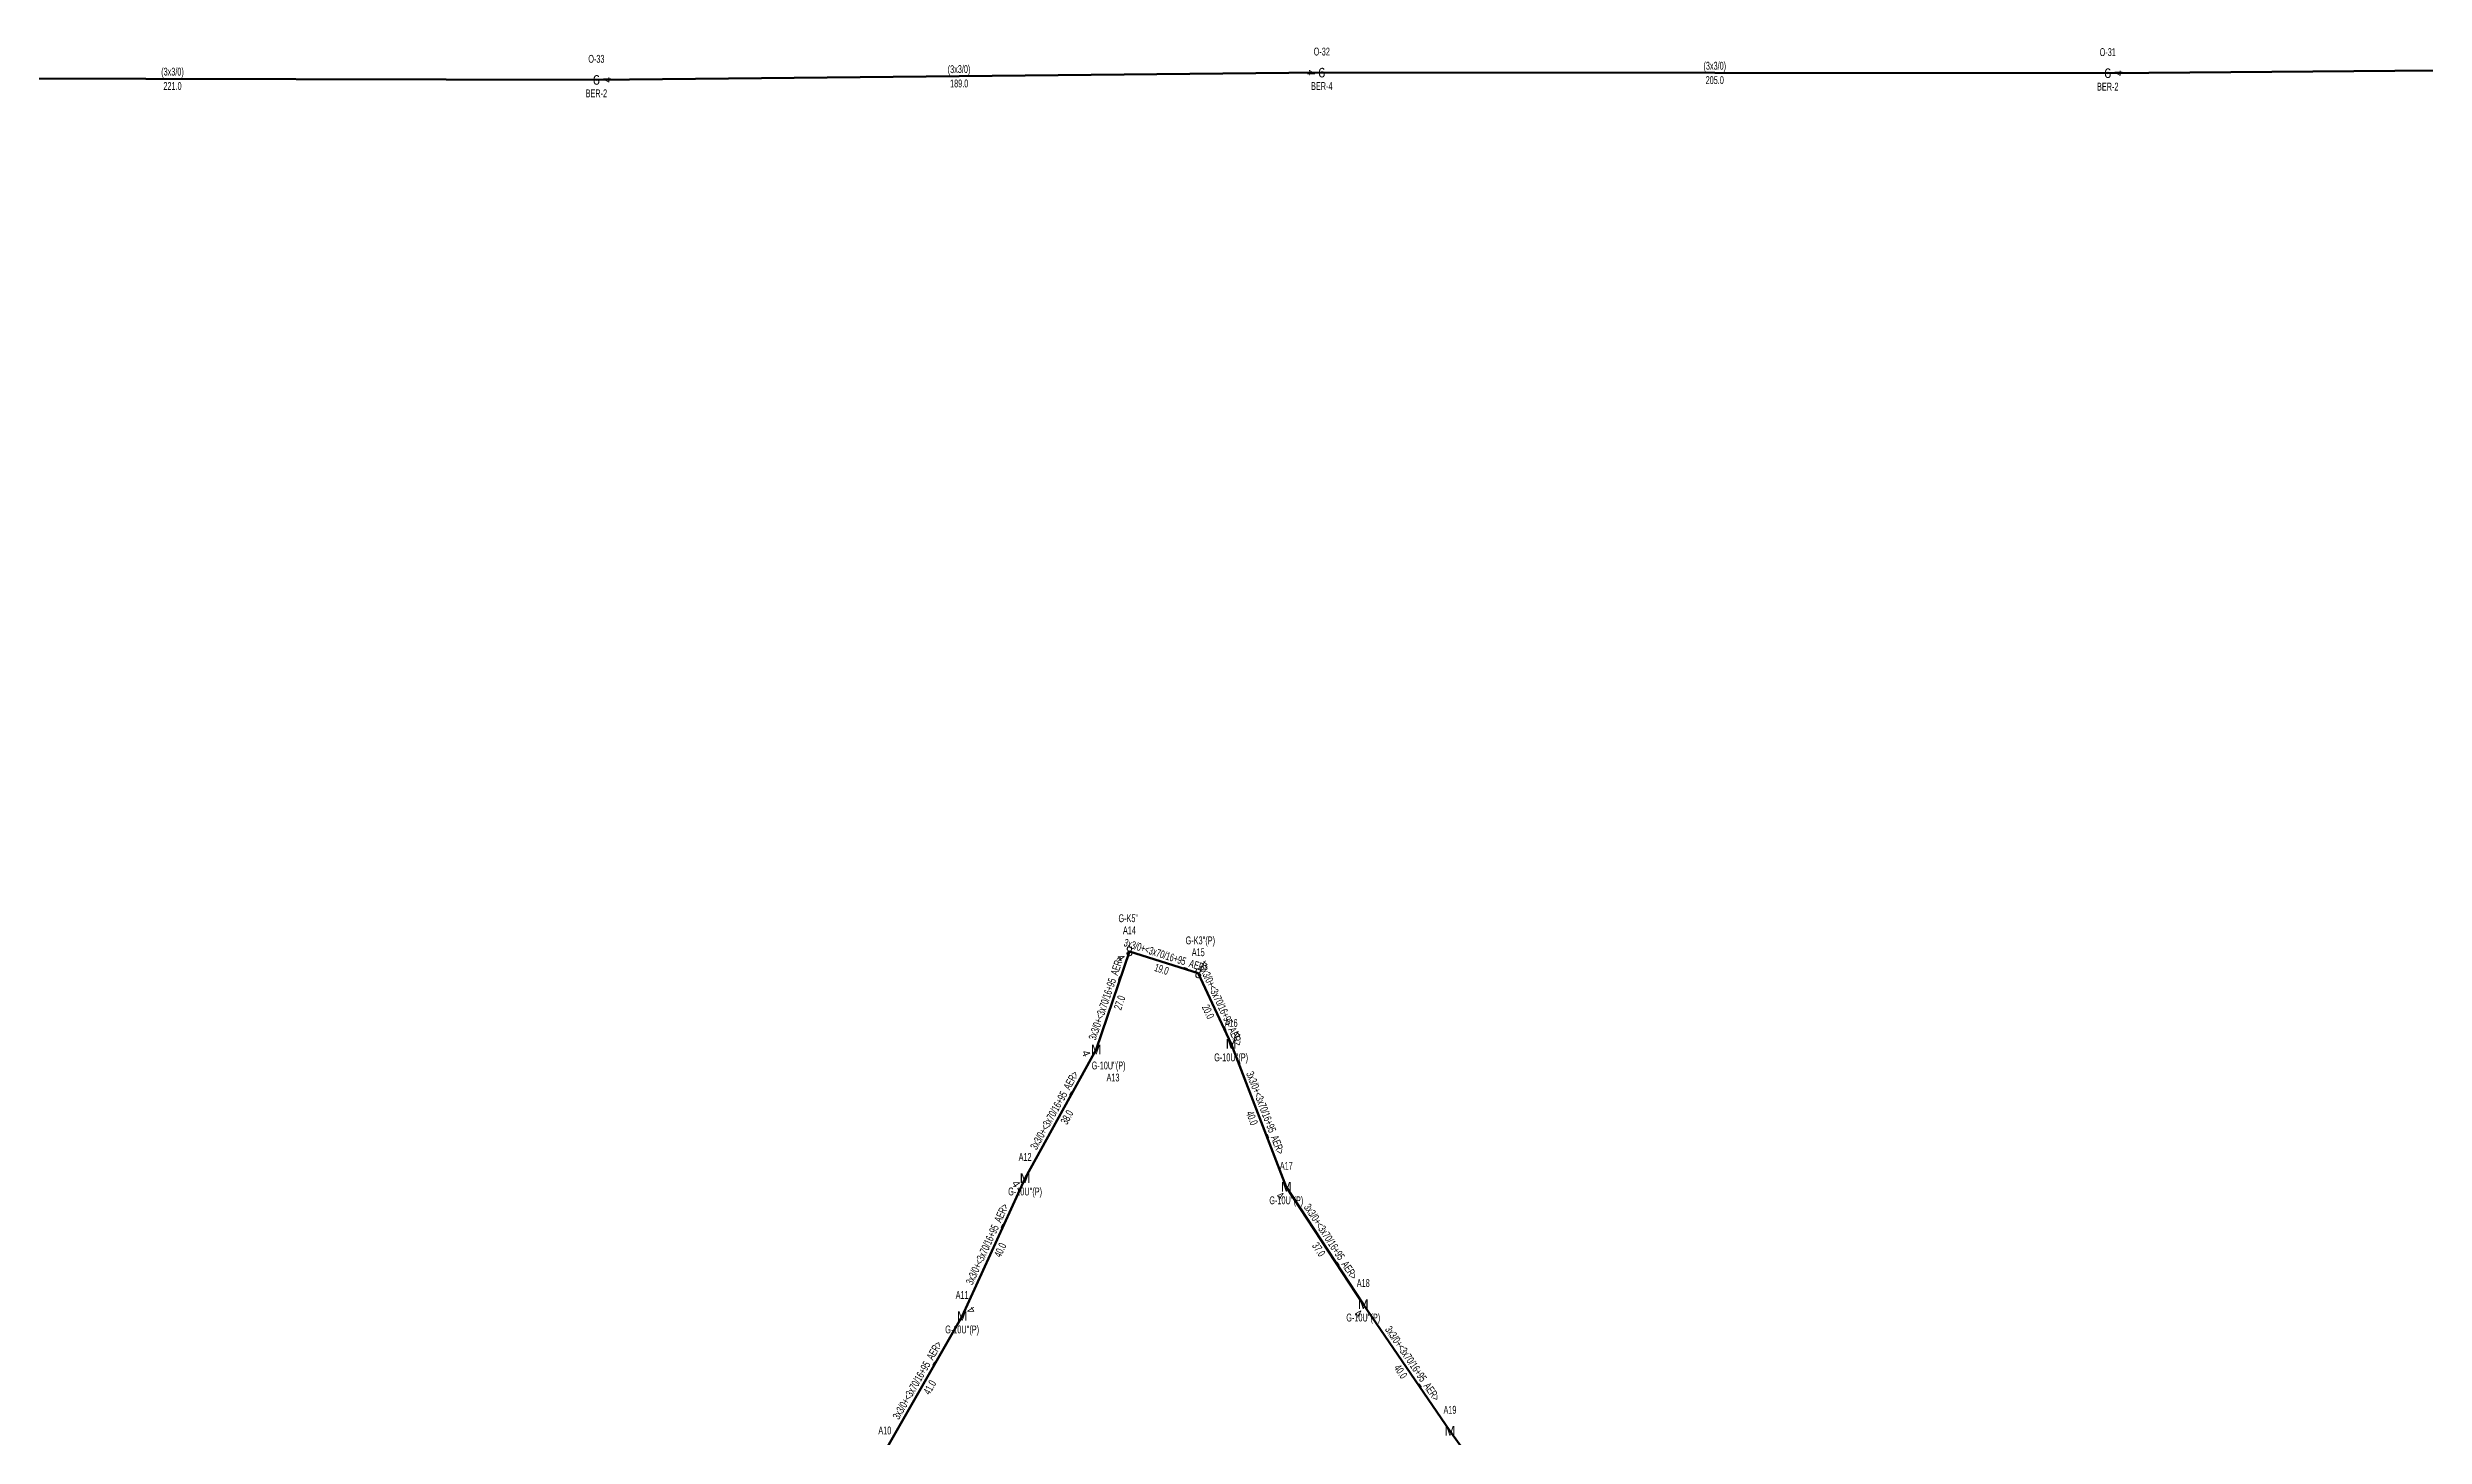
# Model space of a CAD drawing. Header units: millimetres. Extents: x 542876 to 548433, y 4216806 to 4221056.
# Drawn here: x 543718 to 544338, y 4220481 to 4220844 of the extents above; entities that cross this region are included whole.
import ezdxf
from ezdxf.enums import TextEntityAlignment as Align

# ---------------------------------------------------------------- set-up
doc = ezdxf.new("R2010")
doc.units = ezdxf.units.MM
for name, color, linetype, lineweight in [('DIREK_ENH_MEVCUT', 6, 'Continuous', 25), ('DIREK_OG_YENI', 10, 'Continuous', 25), ('HAT_ENH_HAVAI_MEVCUT', 6, 'Continuous', 70), ('HAT_OG_HAVAI_YENI', 1, 'Continuous', 70)]:
    doc.layers.add(name, color=color, linetype=linetype, lineweight=lineweight)
doc.styles.add('Direk', font='B_CAD')
doc.styles.get("Standard").update_dxf_attribs({"font": 'Arial'})

msp = doc.modelspace()

# ---------------------------------------------------------------- linework, layer by layer
at = {"layer": 'HAT_ENH_HAVAI_MEVCUT'}
for p, q in [((544437.914, 4220838.489), (544255.079594, 4220836.93133)), ((543861.019, 4220835.178), (543639.975879, 4220835.750874)), ((544050.153, 4220837.079), (543861.019, 4220835.178)), ((544255.079594, 4220836.93133), (544050.153, 4220837.079))]:
    msp.add_line(p, q, dxfattribs=at)
at = {"layer": 'HAT_OG_HAVAI_YENI'}
for p, q in [((543999.995, 4220607.83), (543991.331647, 4220582.233633)), ((544017.941, 4220602.099), (543999.995, 4220607.83)), ((544026.511249, 4220583.669402), (544017.941, 4220602.099)), ((544040.898043, 4220546.381611), (544026.511249, 4220583.669402)), ((543991.331647, 4220582.233633), (543972.796578, 4220548.682311)), ((543972.796578, 4220548.682311), (543956.381828, 4220512.689081)), ((544060.964244, 4220515.795174), (544040.898043, 4220546.381611)), ((544083.572872, 4220482.717919), (544060.964244, 4220515.795174)), ((543956.381828, 4220512.689081), (543936.217471, 4220477.334848)), ((544106.855217, 4220450.426856), (544083.572872, 4220482.717919))]:
    msp.add_line(p, q, dxfattribs=at)

# ---------------------------------------------------------------- texts
at = {"layer": 'DIREK_ENH_MEVCUT', "width": 0.53}
for s, p in [('O-33', (543861.019, 4220840.678)), ('O-32', (544050.153, 4220842.579)), ('O-31', (544255.079594, 4220842.43133)), ('BER-2', (543861.019, 4220831.678)), ('BER-4', (544050.153, 4220833.579)), ('BER-2', (544255.079594, 4220833.43133))]:
    msp.add_text(s, height=2.05, dxfattribs=at).set_placement(p, align=Align.MIDDLE_CENTER)
at = {"layer": 'DIREK_ENH_MEVCUT', "color": 32, "style": 'Direk'}
for rotation, p in [(270.287934, (544047.353035, 4220837.064929)), (450.287934, (543863.818965, 4220835.192071)), (450.244063, (544257.879569, 4220836.943257))]:
    msp.add_text('4', height=2, rotation=rotation, dxfattribs=at).set_placement(p, align=Align.MIDDLE_CENTER)
at = {"layer": 'DIREK_ENH_MEVCUT', "style": 'Direk'}
for p in [(544050.153, 4220837.079), (544255.079594, 4220836.93133), (543861.019, 4220835.178)]:
    msp.add_text('6', height=2.5, dxfattribs=at).set_placement(p, align=Align.MIDDLE_CENTER)
at = {"layer": 'DIREK_OG_YENI', "width": 0.53}
for s, p in [("G-K5''", (543999.712891, 4220616.47335)), ('A14', (543999.995, 4220613.33)), ("G-K3''(P)", (544018.481144, 4220610.691377)), ('A15', (544017.941, 4220607.599)), ('A16', (544026.511249, 4220589.169402)), ("G-10U''(P)", (543994.565084, 4220578.055011)), ("G-10U''(P)", (544026.511249, 4220580.169402)), ('A13', (543995.722734, 4220574.919644)), ('A12', (543972.796578, 4220554.182311)), ('A17', (544040.898043, 4220551.881611)), ("G-10U''(P)", (543972.796578, 4220545.182311)), ("G-10U''(P)", (544040.898043, 4220542.881611)), ('A18', (544060.964244, 4220521.295174)), ('A11', (543956.381828, 4220518.189081)), ("G-10U''(P)", (543956.381828, 4220509.189081)), ("G-10U''(P)", (544060.964244, 4220512.295174)), ('A19', (544083.572872, 4220488.217919)), ('A10', (543936.217471, 4220482.834848))]:
    msp.add_text(s, height=2.05, dxfattribs=at).set_placement(p, align=Align.MIDDLE_CENTER)
at = {"layer": 'DIREK_OG_YENI', "style": 'Direk'}
for s, p in [('8', (543999.995, 4220607.83)), ('8', (544017.941, 4220602.099)), ('M', (544026.511249, 4220583.669402)), ('M', (543991.331647, 4220582.233633)), ('M', (543972.796578, 4220548.682311)), ('M', (544040.898043, 4220546.381611)), ('M', (544060.964244, 4220515.795174)), ('M', (543956.381828, 4220512.689081)), ('M', (544083.572872, 4220482.717919))]:
    msp.add_text(s, height=2.5, dxfattribs=at).set_placement(p, align=Align.MIDDLE_CENTER)
at = {"layer": 'DIREK_OG_YENI', "color": 32, "style": 'Direk'}
for rotation, p in [(306.585246, (543997.746681, 4220606.161149)), (505.671305, (544019.520031, 4220604.411285)), (505.549087, (544028.095209, 4220585.978313)), (291.19155, (543988.720992, 4220581.221469)), (302.742298, (543970.441465, 4220547.167899)), (325.549087, (544039.314083, 4220544.0727)), (482.742298, (543958.736941, 4220514.203493)), (331.633419, (544059.633933, 4220513.331382))]:
    msp.add_text('4', height=2, rotation=rotation, dxfattribs=at).set_placement(p, align=Align.MIDDLE_CENTER)
at = {"layer": 'HAT_ENH_HAVAI_MEVCUT', "lineweight": 30, "width": 0.53}
for rotation, p in [(359.851508, (543750.499643, 4220836.314434, 271819.98794)), (360.575865, (543955.577457, 4220836.978457, 271930.5095)), (359.958713, (544152.61691, 4220837.855165, 272025.0765))]:
    msp.add_text('(3x3/0)', height=2.05, rotation=rotation, dxfattribs=at).set_placement(p, align=Align.CENTER)
for s, rotation, p in [('221.0', 359.851508, (543750.495237, 4220834.61444, 271819.98794)), ('189.0', 360.575865, (543955.594543, 4220835.278543, 271930.5095)), ('205.0', 359.958713, (544152.615685, 4220836.155165, 272025.0765))]:
    msp.add_text(s, height=2.05, rotation=rotation, dxfattribs=at).set_placement(p, align=Align.TOP_CENTER)
at = {"layer": 'HAT_OG_HAVAI_YENI', "lineweight": 30, "width": 0.53}
for rotation, p in [(342.289035, (544009.226699, 4220605.774258, 271999.997482)), (431.301248, (543994.858171, 4220595.304388, 271995.665824)), (294.939038, (544022.997002, 4220593.242584, 272008.970634)), (421.082014, (543981.320097, 4220565.868996, 271986.398289)), (291.098171, (544034.497666, 4220565.331479, 272013.255625)), (425.484593, (543963.815831, 4220531.038394, 271978.190914)), (303.266836, (544051.641849, 4220531.554651, 272020.449021)), (420.30164, (543945.561301, 4220495.433084, 271968.108735)), (304.35299, (544072.970298, 4220499.736193, 272030.482122))]:
    msp.add_text('3x3/0+<3x70/16+95_AER>', height=2.05, rotation=rotation, dxfattribs=at).set_placement(p, align=Align.CENTER)
for s, rotation, p in [('19.0', 342.289035, (544008.709533, 4220604.154832, 271999.997482)), ('27.0', 431.301248, (543996.468441, 4220594.759381, 271995.665824)), ('20.0', 294.939038, (544021.455515, 4220592.525773, 272008.970634)), ('38.0', 421.082014, (543982.808129, 4220565.046949, 271986.398289)), ('40.0', 291.098171, (544032.911626, 4220564.719535, 272013.255625)), ('40.0', 425.484593, (543965.362575, 4220530.332999, 271978.190914)), ('37.0', 303.266836, (544050.220437, 4220530.622135, 272020.449021)), ('40.0', 304.35299, (544071.566818, 4220498.7769, 272030.482122)), ('41.0', 420.30164, (543947.037998, 4220494.590846, 271968.108735))]:
    msp.add_text(s, height=2.05, rotation=rotation, dxfattribs=at).set_placement(p, align=Align.TOP_CENTER)

doc.saveas('drawing.dxf')
